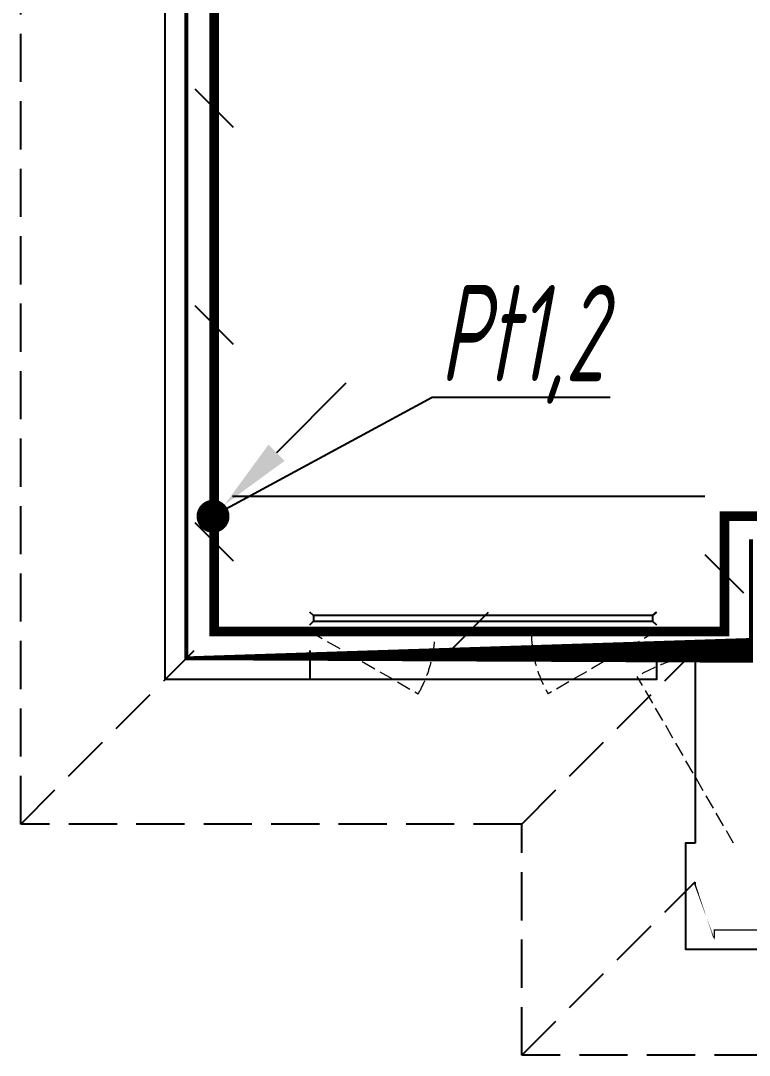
# Model space of a CAD drawing. Extents: x 5031545 to 5313844, y -886381 to -283477.
# Drawn here: x 5159546 to 5163327, y -856181 to -850813 of the extents above; entities that cross this region are included whole.
import ezdxf
from ezdxf.enums import TextEntityAlignment as Align

# ---------------------------------------------------------------- set-up
doc = ezdxf.new("R2010")
doc.units = 0
doc.header["$LTSCALE"] = 1000
doc.header["$MEASUREMENT"] = 0
doc.linetypes.add('CENTER2', pattern=[1.125, 0.75, -0.125, 0.125, -0.125])
doc.linetypes.add('DASH', pattern=[0.35, 0.25, -0.1])
doc.layers.get('0').update_dxf_attribs({"linetype": 'CONTINUOUS'})
for name, color, linetype in [('3-栏杆1', 252, 'CONTINUOUS'), ('3.5方案汇报，与郭总、侯月琴确定户型_t8$0$2020.03.04 -1安徽标准化洋房户型(UA）_t8_t8$0$看线', 154, 'CONTINUOUS'), ('DIM-照明', 7, 'CONTINUOUS'), ('LWIRE', 4, 'CONTINUOUS'), ('SHTLN', 4, 'CONTINUOUS'), ('WIRE-接地', 2, 'CONTINUOUS'), ('卫生间', 6, 'CONTINUOUS'), ('看线', 185, 'CONTINUOUS')]:
    doc.layers.add(name, color=color, linetype=linetype)
doc.layers.add('WINDOW', color=146, linetype='CONTINUOUS', lineweight=20)
doc.styles.add('HZTXT', font='gbeitc.shx', dxfattribs={"width": 0.8, "height": 400, "bigfont": 'hztxt.shx'})
doc.styles.get("Standard").update_dxf_attribs({"font": 'gbenor.shx', "bigfont": 'gbcbig.shx'})

# ---------------------------------------------------------------- blocks, each defined once
blk = doc.blocks.new('DSFDS')
at = {"layer": '3-栏杆1', "color": 5}
for p, q in [((490702.7385331613, 517230.6733272866), (490682.4699027643, 517248.4609056012)), ((490682.4699027643, 517248.4609056012), (490702.7385329811, 517230.6733274449)), ((490702.7385329811, 517230.6733274449), (490702.7385329783, 517201.3910475866)), ((492462.2012445822, 517230.6072499649), (490702.7385329813, 517230.6517296031)), ((492462.201244402, 517230.6733272826), (492482.469874799, 517248.4609055971)), ((492482.469874799, 517248.4609055971), (492462.2012445822, 517230.6733274409)), ((492462.2012445822, 517230.6733274409), (492462.201244585, 517201.3910475826)), ((490682.4699263142, 517181.5441725509), (490702.7385329783, 517201.3910475866)), ((490702.7385329785, 517201.3694595486), (492462.201244585, 517201.3249997751)), ((492462.201244585, 517201.3910475826), (492482.4698512491, 517181.5441725469)), ((492482.4698512491, 517181.5441725469), (492462.201244585, 517201.3910475826))]:
    blk.add_line(p, q, dxfattribs=at)
blk = doc.blocks.new('BFBTCSD')
at = {"layer": '卫生间', "color": 252, "linetype": 'DASH'}
for p, q in [((681416.5793612655, 673857.1717472282), (682316.5793613503, 674757.1717472569)), ((684016.5915057282, 673857.1717473298), (684916.591505813, 674757.1717473584)), ((684016.5915057282, 672657.1717470805), (684916.591505813, 673557.1717471092))]:
    blk.add_line(p, q, dxfattribs=at)
blk.add_lwpolyline([(706816.5764145522, 673857.1717473625), (705216.5636133447, 673857.171747351), (705216.5636133533, 672657.1717476447), (684016.5915057282, 672657.1717470805), (684016.5915057282, 673857.1717473298), (681416.5793612655, 673857.1717472282), (681416.5793609418, 683557.1717473555), (683216.5792870072, 683557.1717473478), (683216.5799416204, 684557.1717415778), (689716.5812359976, 684557.1717831371), (689716.5788299534, 689157.1715729473), (698116.5806222568, 689157.1698435326), (698116.5806186114, 684657.1700917176), (697816.5782375892, 684657.169929029), (697816.5782375892, 683557.1718128157), (699116.5757606748, 683557.1718128176), (699116.57576521, 684557.1717789109), (706016.5764158695, 684557.1717868814), (706016.5764158714, 683557.1712656841), (706816.5788106135, 683557.1717473582)], dxfattribs=at)
blk = doc.blocks.new('$TelecSys$00000008')
blk.add_line((0.4000000000014552, 0.3999999999996362), (-0.4000000000014552, -0.3999999999996362))
blk = doc.blocks.new('$TelecSys$00000078')
for p, q in [((1.150000000001455, 1.149999999999636), (0.5499999999992724, 0.5499999999992724)), ((0.1041666666678793, 0.1041666666660603), (0.1041666666678793, 0.1041666666660603)), ((-0.1041666666678793, -0.1041666666660603), (-0.1041666666678793, -0.1041666666660603))]:
    blk.add_line(p, q)
at = {"const_width": 0.1425}
blk.add_lwpolyline([(-0.07125000000087311, 0, 1), (0.07125000000087311, 0, 1)], format="xyb", close=True, dxfattribs=at)
blk.add_solid([(0.6199999999989814, 0.4799999999995634), (0.4799999999995634, 0.6200000000008004), (0.09999999999854481, 0.1000000000003638)])
at = {"width": 0.8, "flags": 9}
blk.add_attdef('A', (0, 0), '', height=2e-05, dxfattribs=at)

msp = doc.modelspace()

# ---------------------------------------------------------------- linework, layer by layer
at = {"color": 252, "linetype": 'DASH', "ltscale": 0.8, "const_width": 20}
msp.add_lwpolyline([(5175986.105239499, -854720.8027740493), (5175236.093450145, -854720.802579008), (5175236.093450145, -855320.8025685966), (5170256.102830331, -855320.8025684026), (5170256.102830331, -854720.8025789596), (5169506.102506169, -854720.8027739951), (5169506.102506169, -853520.8025685707), (5163336.099871279, -853520.802568506), (5163336.099871272, -854120.8025685407), (5160406.099206003, -854120.8025685295), (5160406.09988283, -846140.8025457286), (5162206.099845127, -846140.8035692812), (5162206.09919043, -845140.8025300647)], dxfattribs=at)
at = {"color": 252, "const_width": 8}
msp.add_lwpolyline([(5163046.112024587, -855280.8025688), (5163046.112024586, -855580.8025688), (5163146.112033833, -855580.8030070963), (5163146.11201534, -855530.8025697444), (5164196.111987269, -855530.8025796602), (5164196.111968775, -855280.8017030677)], dxfattribs=at)
at = {"layer": '3.5方案汇报，与郭总、侯月琴确定户型_t8$0$2020.03.04 -1安徽标准化洋房户型(UA）_t8_t8$0$看线', "color": 252, "ltscale": 10}
msp.add_lwpolyline([(5163096.10363357, -853280.803178227), (5160646.099871297, -853280.8025685453)], dxfattribs=at)
at = {"layer": 'DIM-照明', "color": 7, "ltscale": 0.8}
for p, q in [((5160549.522471376, -853378.7222296335), (5161682.307994699, -852766.7412612429)), ((5161682.307994699, -852766.7412612429), (5162605.600631855, -852766.7412612429))]:
    msp.add_line(p, q, dxfattribs=at)
at = {"layer": 'WINDOW', "color": 252, "linetype": 'DASH', "ltscale": 0.3}
for points in [[(5161046.112022216, -853980.8025685882), (5161609.242915912, -854305.4309661333, 0.1314846383240589), (5161696.112022168, -853980.8025685796)], [(5162846.112022091, -853980.8025685882), (5162282.981128396, -854305.4309661333, -0.1314846383240589), (5162196.11202214, -853980.8025685796)], [(5163246.101855065, -855080.8025685381), (5162746.101855067, -854214.7771647549, -0.1316524975897076), (5163246.101855075, -854080.8025685397)]]:
    msp.add_lwpolyline(points, format="xyb", dxfattribs=at)
at = {"layer": 'WIRE-接地', "color": 2, "linetype": 'CENTER2', "const_width": 50}
msp.add_lwpolyline([(5176602.686996333, -854589.0817730539), (5175103.086715339, -854589.0817730539), (5175103.086715339, -855180.3495110497), (5170399.343518985, -855180.3495110497), (5170399.343518985, -854579.1728142463), (5168899.223682553, -854579.1728142463), (5168899.223682553, -855180.980232045), (5163951.512097269, -855180.980232045), (5163951.512097269, -853384.1888975427), (5163198.869246308, -853384.1888975427), (5163198.869246308, -853982.4609581791), (5160549.522471376, -853982.4609581791), (5160549.522471376, -846298.9347941652), (5160554.614114663, -846298.7854128778)], dxfattribs=at)
at = {"layer": '看线', "color": 252}
for points in [[(5162846.11202217, -854080.8025685525), (5162846.112022183, -854230.802568832), (5160296.099209397, -854230.8025690466), (5160296.099209222, -846030.8025669064), (5161946.099578496, -846030.8025696813), (5161946.099578244, -846180.8025685523)], [(5163046.112026325, -855080.8025688003), (5162996.112026376, -855080.8023496522), (5162996.109615746, -855630.8025749549), (5164246.112011926, -855630.802420845), (5164246.111993947, -855430.8026668977)]]:
    msp.add_lwpolyline(points, dxfattribs=at)
at = {"layer": '看线', "color": 252, "ltscale": 0.5}
for points in [[(5161046.112022169, -854080.8025688012), (5161046.112022169, -854230.8025688012)], [(5163046.112024534, -854080.8025685397), (5163046.112024537, -855080.802568801)]]:
    msp.add_lwpolyline(points, dxfattribs=at)

# ---------------------------------------------------------------- block references
msp.add_blockref('BFBTCSD', (4478129.520518806, -1528837.974315905))
at = {"layer": '3-栏杆1', "color": 252}
msp.add_blockref('DSFDS', (4670363.642133211, -1371129.263486577), dxfattribs=at)
at = {"layer": 'LWIRE', "color": 6, "xscale": 600, "yscale": 600, "zscale": 600}
msp.add_blockref('$TelecSys$00000078', (5160544.288686974, -853384.1888975427), dxfattribs=at)
at = {"layer": 'SHTLN', "color": 6, "xscale": 250, "yscale": 250, "zscale": 250}
for p, rotation in [((5160549.522471376, -851265.6978761721), 90), ((5160549.522471376, -852390.6978761721), 90), ((5160549.522471376, -853515.6978761721), 90), ((5163198.869246308, -853683.3249278609), 270), ((5161874.195858842, -853982.4609581791), 180)]:
    msp.add_blockref('$TelecSys$00000008', p, dxfattribs=dict(at, rotation=rotation))

# ---------------------------------------------------------------- texts
at = {"layer": 'DIM-照明', "color": 7, "ltscale": 0.8, "style": 'HZTXT', "width": 0.7}
msp.add_text('Pt1,2', height=500, dxfattribs=at).set_placement((5162149.452964149, -852491.7907605964), align=Align.MIDDLE)

doc.saveas('drawing.dxf')
